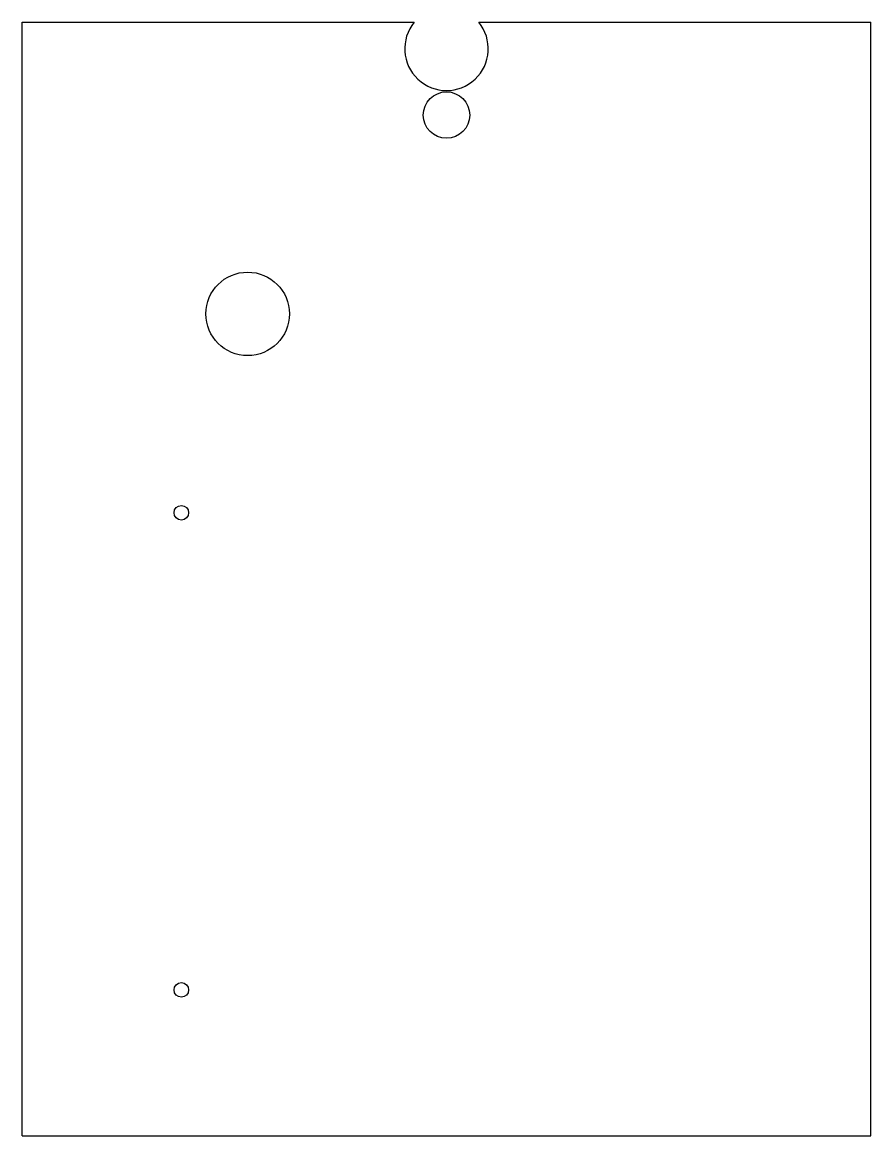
# Model space of a CAD drawing. Header units: millimetres. Extents: x -120 to 520, y -470 to 370.
import ezdxf

# ---------------------------------------------------------------- set-up
doc = ezdxf.new("R2010")
doc.units = ezdxf.units.MM

msp = doc.modelspace()

# ---------------------------------------------------------------- linework, layer by layer
for p, q in [((-120, 370), (175.66, 370)), ((-120, -470), (-120, 370)), ((224.34, 370), (520, 370)), ((520, -470), (520, 370)), ((-120, -470), (520, -470))]:
    msp.add_line(p, q)
for centre, radius in [((200, 300), 17.5), ((50, 150), 31.5), ((0, 0), 5.5), ((0, -360), 5.5)]:
    msp.add_circle(centre, radius)
msp.add_arc((200, 350), 31.5, -219.4141, 39.4141)

doc.saveas('drawing.dxf')
